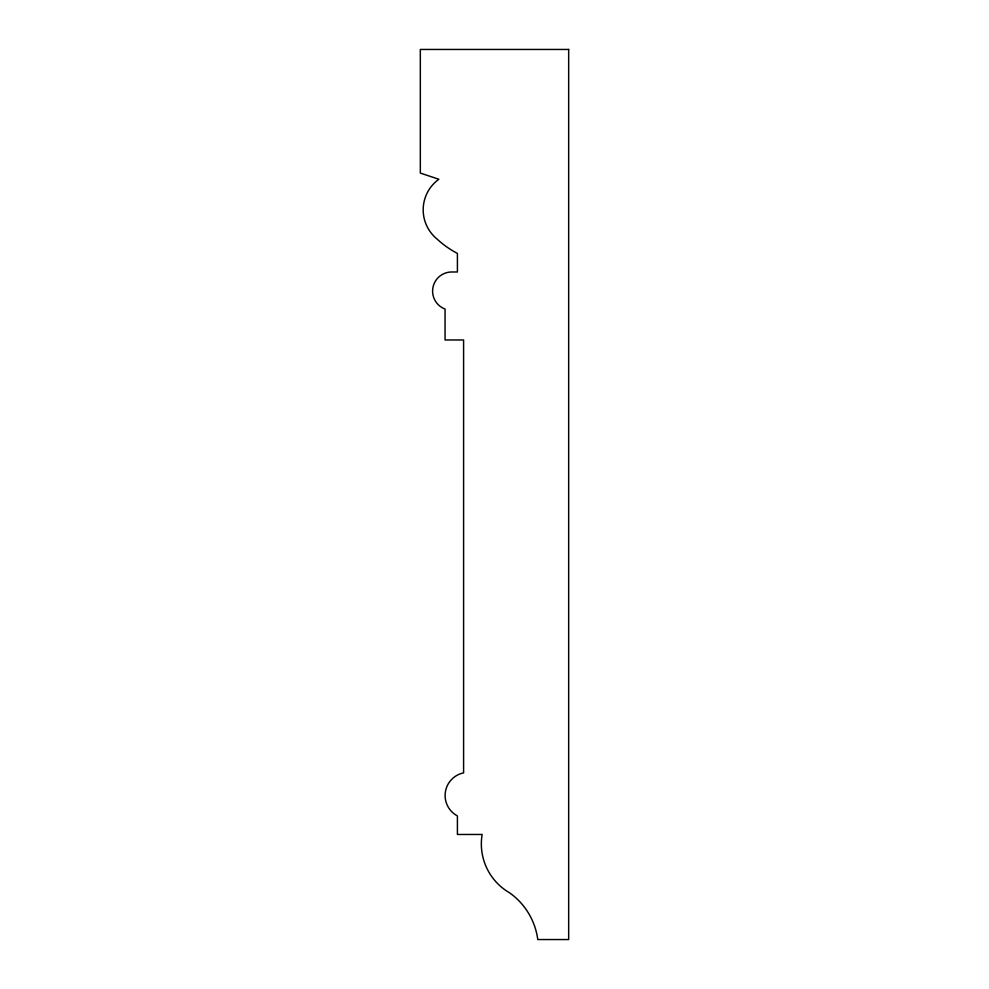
<?xml version="1.0" encoding="UTF-8"?>
<svg xmlns="http://www.w3.org/2000/svg" width="989" height="989" viewBox="0 0 989 989"><rect width="100%" height="100%" fill="white"/><g stroke="black" fill="none" stroke-linecap="round" stroke-linejoin="round"><path stroke-width="1.48" d="M568.675 49.45L420.325 49.45L420.325 173.075L438.869 179.256A37.669 37.669 0 0 0 437.076 239.066A93.98 93.98 0 0 0 457.413 253.431L457.413 271.975L452.134 271.975A19.15 19.15 0 0 0 445.05 309.062L445.05 339.969L463.594 339.969L463.594 772.879A23.093 23.093 0 0 0 457.413 815.925L457.413 834.469L482.138 834.469A56.41 56.41 0 0 0 509.52 892.77A68.328 68.328 0 0 1 537.781 939.55L568.675 939.55L568.675 49.45"/></g></svg>
